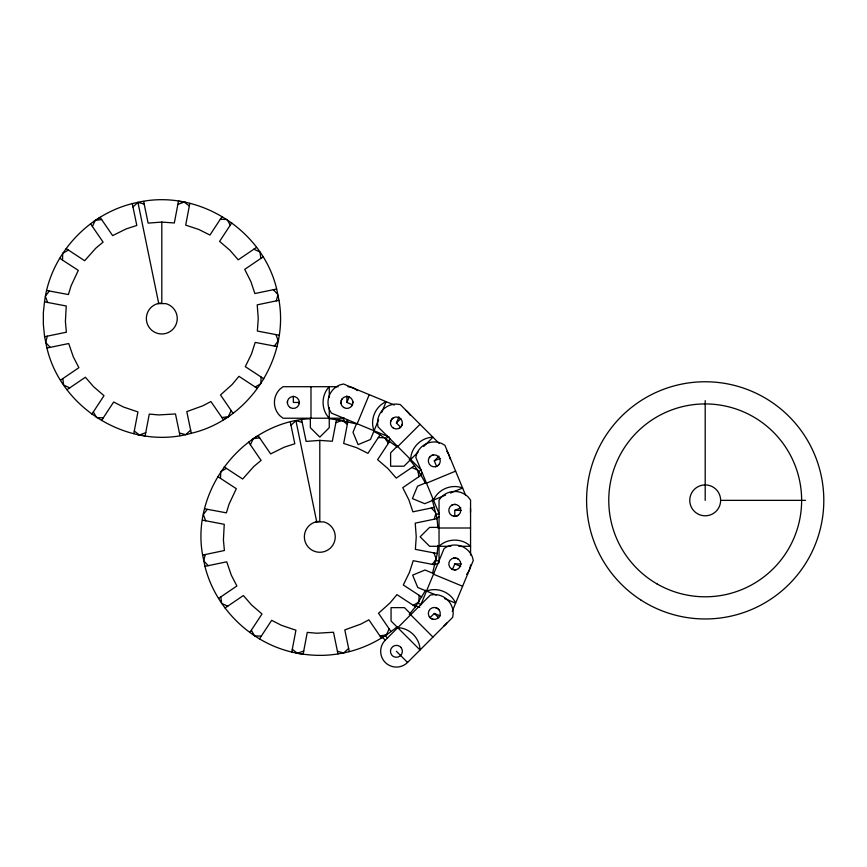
<?xml version="1.0" encoding="UTF-8"?>
<svg xmlns="http://www.w3.org/2000/svg" width="867" height="867" viewBox="0 0 867 867"><rect width="100%" height="100%" fill="white"/><g stroke="black" fill="none" stroke-linecap="round" stroke-linejoin="round"><path stroke-width="1.3" d="M44.52 301.857C50.579 253.348 89.984 211.667 137.929 202.347C197.709 188.659 262.452 229.321 276.627 288.798L279.044 300.567C289.069 358.732 248.872 419.953 191.282 433.262C130.343 450.829 61.492 409.733 46.981 348.252L44.564 336.483L43.35 324.54L43.35 312.521L44.52 301.857L66.25 305.997L65.404 321.559L66.38 332.213L44.737 336.689M397.064 626.819C380.277 640.941 359.729 650.749 337.967 653.891L333.492 632.249L316.78 633.224L307.276 632.39L303.136 654.108C256.643 648.299 216.371 611.874 204.991 566.563L202.564 554.793C190.816 489.313 243.93 421.969 310.473 418.696M437.965 545.506L437.044 554.793L432.622 572.924M46.699 290.51L68.395 294.542L71.061 285.861L78.312 270.385L62.489 260.078L62.717 253.543M204.699 508.81L226.395 512.841L229.061 504.16L236.312 488.685L220.5 478.378L220.727 471.843M260.859 383.55L261.097 377.004L245.296 366.665L251.473 354.029L255.201 342.4L276.909 346.54M418.869 601.85L419.097 595.315L403.296 584.976L409.473 572.328L413.201 560.7L434.909 564.84M287.356 402.917L287.443 401.356M299.213 403.567L299.299 402.006M133.789 433.63L137.929 411.923L123.504 407.035L113.664 402.017L101.526 420.506M137.929 434.703L145.136 435.808L149.276 414.09L158.769 414.925L175.481 413.949L179.968 435.592M291.789 651.93L295.929 630.222L281.504 625.335L271.664 620.317L259.526 638.806M410.676 459.521C410.85 447.708 421.145 437.412 432.958 437.228L423.67 446.516M185.679 202.347L178.472 201.242L174.332 222.971L161.804 222.082L148.116 223.112L143.64 201.458M189.819 203.42L185.679 225.138L198.706 229.43L209.944 235.033L222.082 216.555M355.307 423.66L336.472 419.552L332.332 441.27L319.804 440.382L306.127 441.411L301.64 419.769M347.819 421.72L343.679 443.438L356.716 447.73L367.944 453.343L380.093 434.855L397.064 446.841M45.799 341.858L47.338 336.223M203.81 560.158L205.338 554.522L224.39 550.512L223.415 539.859L224.25 524.307L202.52 520.157M279.087 335.193L257.358 331.053L258.247 318.525L257.228 304.848L276.28 300.882L277.808 295.235M437.087 553.504L415.369 549.353L416.247 536.825L415.228 523.148L434.28 519.181L435.819 513.535M390.529 421.828L391.028 420.343M401.789 425.589L402.288 424.104M437.987 528.166L437.044 518.867L432.232 499.457M351.46 404.347L346.908 402.461L349.336 396.598M356.608 423.54L352.988 432.275L358.104 444.63L370.458 439.504L378.597 419.856M357.182 423.779L369.244 394.658M381.61 412.573L386.14 401.659C375.292 406.341 369.721 419.791 374.078 430.769M386.021 439.818L387.473 436.318M388.936 441.021L389.901 438.691M399.893 426.445L396.414 422.966L398.928 416.897M420.701 605.079L444.164 548.421L447.567 546.459A18.911 18.911 0 0 1 472.277 556.701L473.284 560.483L452.238 611.311M452.921 568.481L454.796 563.929L461.363 563.929M66.185 248.591L84.652 260.729L95.782 248.222L103.097 242.099L92.411 226.525L95.218 220.37L101.645 219.557L112.645 235.607L126.3 228.855L136.813 225.453L132.326 203.799M224.185 466.901L242.662 479.028L253.782 466.522L261.097 460.399L250.411 444.825L253.218 438.68L259.645 437.857L270.645 453.907L284.3 447.155L294.813 443.752L290.326 422.099M257.423 388.459L238.956 376.321L232.107 384.547L220.511 394.951L231.164 410.546L228.357 416.702L221.93 417.526L210.898 401.54L202.867 405.789L186.795 411.608L191.282 433.262M425.643 590.21L415.434 606.759L396.956 594.632L390.107 602.847L378.521 613.251L389.164 628.857L386.357 635.002L381.382 638.036L368.898 619.84L360.867 624.088L344.806 629.908L349.282 651.561M341.219 400.597L341.901 399.188M351.926 405.745L352.598 404.325M91.869 414.155L104.007 395.677L93.603 386.725L85.378 377.243L67.084 389.673M249.869 632.455L262.007 613.977L251.614 605.025L243.378 595.542L225.084 607.973M433.489 500.075C438.171 489.237 451.62 483.667 462.61 488.023L450.472 493.041M231.738 222.906L219.6 241.384L229.993 250.335L238.23 259.818L256.524 247.388M389.738 441.205L377.6 459.683L388.004 468.635L396.23 478.118L414.524 465.687L409.246 459.163M415.434 606.759L409.246 614.497M45.561 295.885L49.278 291.074M203.561 514.185L207.278 509.373M274.319 346.02L278.036 341.208M432.319 564.319L436.047 559.518M429.306 457.548L430.325 456.367M438.268 465.341L439.287 464.159M396.414 422.966L400.901 418.479M397.303 446.147L390.616 452.834L390.616 466.208L403.989 466.208L418.1 452.086M397.747 446.592L420.029 424.31M418.252 472.439L420.928 469.773M420.484 474.672L422.262 472.883M436.177 465.406L434.302 460.854L438.94 456.215M385.273 640.182L430.411 595.033L434.302 594.524A18.911 18.911 0 0 1 453.203 613.435L452.693 617.326L407.555 662.464A15.758 15.758 0 0 1 385.273 662.464A15.758 15.758 0 0 1 385.273 640.182L381.708 636.616M430.812 616.914L434.302 613.435L440.36 615.949M132.976 206.953L137.929 202.347L144.171 204.048M290.976 425.263L295.929 420.647L302.171 422.348M190.675 430.086L185.679 434.703L179.48 433.001M348.675 648.386L343.679 653.003L337.48 651.301M391.873 419.064L393.033 418.024M399.785 427.908L400.955 426.867M387.56 634.178L386.357 635.002L379.93 635.825M60.603 380.114L78.886 367.684L73.294 356.825L68.731 343.527L47.067 348.003M218.603 598.414L236.886 585.984L231.294 575.135L226.731 561.827L205.067 566.314M439.038 546.286C447.524 538.06 462.078 538.06 470.564 546.286L458.741 546.286M263.004 256.946L244.722 269.366L250.899 281.623L254.876 293.534L276.54 289.047M414.524 465.687L421.004 475.246L402.732 487.677L408.91 499.923L412.887 511.833L434.54 507.347M94.048 221.183L100.225 217.324L101.645 219.557M229.56 415.878L223.383 419.726L221.93 417.526M252.048 439.482L258.225 435.624L259.645 437.857M62.977 253.186L68.341 250.108M255.234 386.985L260.609 383.908M220.977 471.485L226.352 468.408M413.234 605.285L418.609 602.207M451.447 505.396L452.845 504.692M456.757 516.017L458.155 515.323M434.302 460.854L440.165 458.426M426.25 482.605L417.515 486.224L412.399 498.579L424.754 503.694L445.616 495.057M426.488 483.19L455.608 471.128M435.537 514.922L439.038 513.47M436.751 517.837L439.081 516.873M454.796 515.28L454.796 510.36L460.865 507.845M177.865 204.417L184.205 202.054L189.32 206.021M145.786 432.644L139.446 435.006L134.331 431.051M335.865 422.717L342.205 420.354L347.32 424.321M303.786 650.944L297.457 653.306L292.331 649.35M431.593 455.511A5.993 5.993 0 0 1 440.273 461.179A5.993 5.993 0 0 1 431.018 465.872A5.993 5.993 0 0 1 431.593 455.511L433.067 454.991M435.527 466.717L437.001 466.197M426.488 591.099C437.477 586.742 450.927 592.313 455.608 603.161L444.695 598.631M276.28 300.882L278.871 300.361M434.28 519.181L436.87 518.661M202.737 554.999L205.338 554.522M337.967 653.891C324.063 656.286 309.768 655.604 295.929 653.003M157.805 303.613L165.803 303.613A15.443 15.443 0 0 1 173.638 328.452A15.443 15.443 0 0 1 147.802 325.049A15.443 15.443 0 0 1 161.804 303.082L161.804 222.082M315.805 521.912L323.803 521.912A15.443 15.443 0 0 1 331.638 546.752A15.443 15.443 0 0 1 305.813 543.36A15.443 15.443 0 0 1 319.804 521.381L319.804 440.382M453.604 558.066L455.164 557.958M454.438 569.912L455.999 569.803M338.087 386.704L283.075 386.704L279.965 389.088A18.911 18.911 0 0 0 279.965 415.835L283.075 418.219L344.394 418.219M298.248 402.461L293.328 402.461L293.328 396.121M720.64 500.357A15.443 15.443 0 0 1 697.48 513.73A15.443 15.443 0 0 1 697.48 486.983A15.443 15.443 0 0 1 720.64 500.357L805.519 500.357M454.796 510.36L461.146 510.36M439.038 527.374L429.588 527.374L420.137 536.825L429.588 546.286L450.862 546.286M439.038 528.003L470.564 528.003M435.256 560.786L439.038 560.786M435.256 563.929L437.781 563.929M96.833 417.601L103.336 417.829M254.833 635.901L261.346 636.129M220.305 219.243L226.818 219.481M378.305 437.553L384.818 437.781M329.135 418.696L343.679 420.647M454.351 504.388L455.912 504.475M453.69 516.244L455.251 516.331M397.747 627.697C409.56 627.871 419.856 638.166 420.029 649.979L391.06 621.01L391.06 607.637L404.434 607.637L411.121 614.324M435.44 607.55L436.925 608.049M431.668 618.821L433.153 619.309M394.29 405.03L343.462 383.983L339.669 384.991A18.911 18.911 0 0 0 329.438 409.701L331.4 413.093L389.218 437.044M454.796 563.929L460.67 566.368M433.728 573.629L424.993 570.009L412.638 575.124L417.753 587.479L436.199 595.12M433.489 574.214L462.61 586.265M417.45 603.042L420.939 604.494M415.076 605.469L419.736 607.399M253.836 249.187L259.677 251.853M411.847 467.486L417.677 470.152M63.952 385.241L69.794 387.896M221.952 603.54L227.793 606.206M456.671 558.24L458.079 558.922M451.523 568.947A5.993 5.993 0 0 0 460.778 564.265A5.993 5.993 0 0 0 452.097 558.586A5.993 5.993 0 0 0 451.523 568.947L452.932 569.619M373.775 431.365L380.093 434.855M261.097 377.004L263.774 378.814M419.097 595.315L421.785 597.114M59.834 258.247L62.489 260.078M217.834 476.547L220.5 478.378M439.201 443.47L400.294 404.575L396.414 404.055A18.911 18.911 0 0 0 377.503 422.966L378.012 426.857L421.373 470.217M434.302 613.435L438.789 617.922M410.676 614.768L432.958 637.061M384.818 635.273L387.495 637.949M396.414 651.323L407.555 662.464M273.365 289.686L277.603 294.227M431.365 507.986L435.613 512.538M46.005 342.866L50.253 347.418M204.016 561.166L208.253 565.717M438.203 608.894L439.244 610.054M429.349 616.816L430.4 617.976A5.993 5.993 0 0 0 440.187 614.54A5.993 5.993 0 0 0 432.319 607.789A5.993 5.993 0 0 0 430.4 617.976M329.265 418.219C321.028 409.744 321.028 395.189 329.265 386.704L329.265 397.216M389.164 628.857L390.952 631.544M231.164 410.546L232.952 413.245M248.666 442.116L250.411 444.825M90.656 223.805L92.411 226.525M385.197 438.019L388.275 443.405M227.187 219.709L230.275 225.106M251.365 630.276L254.454 635.663M93.365 411.977L96.454 417.363M421.004 475.246L425.632 483.428M465.503 495.003L444.934 445.345L441.531 443.384A18.911 18.911 0 0 0 416.821 453.614L415.813 457.408L439.276 514.055M433.923 552.864L436.166 558.912M275.912 334.564L278.166 340.601M203.431 514.792L205.685 520.829M45.431 296.492L47.685 302.529M295.929 420.647L316.715 521.793M137.929 202.347L158.715 303.493M418.046 470.662L418.815 476.72M260.035 252.362L260.815 258.42M220.814 596.973L221.594 603.02M62.814 378.673L63.594 384.72M352.782 401.269L352.891 402.83M340.937 402.104L341.045 403.664M705.196 400.662L705.196 500.357M470.564 555.108L470.564 500.096L468.169 496.986A18.911 18.911 0 0 0 441.433 496.986L439.038 500.096L439.038 562.878M346.908 395.894L346.908 402.461M346.908 419.487L346.908 422.001M343.755 418.219L343.755 420.744M329.265 407.718L329.265 427.68L319.804 437.131L310.353 427.68L310.353 418.219M310.982 386.704L310.982 418.219M470.423 508.3A15.758 15.758 0 0 1 470.423 512.408M406.005 410.47A15.758 15.758 0 0 1 410.058 415.087M446.798 623.026A15.758 15.758 0 0 1 443.893 625.931M470.521 564.959A15.758 15.758 0 0 1 466.641 574.322M446.798 451.263A15.758 15.758 0 0 1 449.919 458.795M347.938 386.736A15.758 15.758 0 0 1 349.986 387.007M350.994 387.246A15.758 15.758 0 0 1 357.302 390.616M400.89 647.346L399.72 646.327A5.993 5.993 0 0 0 391.927 655.289L393.109 656.319A5.993 5.993 0 0 0 400.89 647.346M656.98 583.881A96.443 96.443 0 0 0 801.639 500.357A96.443 96.443 0 0 0 656.98 416.843A96.443 96.443 0 0 0 656.98 583.881M640.767 599.942A118.606 118.606 0 0 0 823.65 506.371A118.606 118.606 0 0 0 651.171 394.778A118.606 118.606 0 0 0 640.767 599.942M451.805 515.54A5.993 5.993 0 0 0 460.789 510.36A5.993 5.993 0 0 0 451.805 505.168A5.993 5.993 0 0 0 451.805 515.54M343.635 407.479A5.993 5.993 0 0 0 352.891 402.797A5.993 5.993 0 0 0 344.21 397.119A5.993 5.993 0 0 0 343.635 407.479M393.412 428.157A5.993 5.993 0 0 0 402.396 422.966A5.993 5.993 0 0 0 393.412 417.786A5.993 5.993 0 0 0 393.412 428.157M290.337 407.653A5.993 5.993 0 0 0 299.321 402.461A5.993 5.993 0 0 0 290.337 397.281A5.993 5.993 0 0 0 290.337 407.653"/></g></svg>
